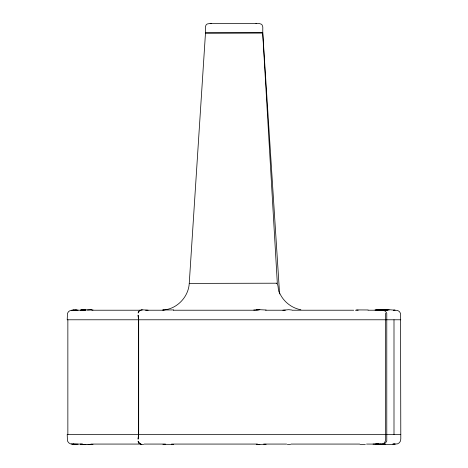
<?xml version="1.0" encoding="UTF-8"?>
<svg xmlns="http://www.w3.org/2000/svg" width="468" height="468" viewBox="0 0 468 468"><rect width="100%" height="100%" fill="white"/><g stroke="black" fill="none" stroke-linecap="round" stroke-linejoin="round"><path stroke-width="0.7" d="M379.975 444.068L389.101 444.588L397.566 443.851L399.391 442.728L400.538 440.92L400.801 438.814L400.538 313.367L399.391 311.559L397.566 310.43L389.101 309.693L380.642 310.173M262.355 32.778L262.77 32.772L205.487 32.971L189.248 283.386C188.487 297.157 176.682 309.383 162.811 310.027M384.187 442.921L385.398 441.096L385.679 438.937L385.398 313.191M255.961 23.616L259.231 23.47L261.349 24.219A3.071 3.071 0 0 1 262.115 25.009L262.712 26.612A7.155 7.155 0 0 1 262.794 27.413L262.805 27.805A20.697 20.697 0 0 1 262.794 28.601L262.764 32.959L279.601 293.98M256.47 23.4L210.185 23.4L207.125 24.026L206.049 25.009L205.452 26.612L205.487 32.971M380.771 444.307L376.6 444.6M87.428 309.962L91.599 309.687M76.424 309.746L70.422 310.436L68.597 311.565L67.462 313.373L67.216 319.779L400.789 319.779M139.376 310.325L142.371 309.991M282.836 310.22L288.657 309.693L291.886 310.003M71.446 310.296L73.692 310.085M259.143 309.74L256.242 310.009L259.851 309.693L266.122 310.015M266.122 444.272L256.879 444.401M82.216 309.951L93.003 309.962M162.917 309.974L173.692 309.921M259.851 309.693L253.732 310.027M93.003 444.325L85.977 444.588L80.473 444.179L85.977 444.588L82.216 444.337M173.692 444.36L162.917 444.313M356.534 309.921L368.076 309.968M375.008 309.968L381.993 309.693L389.177 310.056M365.338 444.506L360.126 444.559M78.103 310.085L72.967 310.22L81.233 310.22M290.482 444.547L287.352 444.506M141.354 309.728L148.104 310.22M376.108 310.22L380.285 310.167L375.248 310.22L379.027 310.22L376.471 310.202M381.759 444.068L383.859 443.799A4.206 4.206 0 0 0 385 443.219L386.205 442.014A4.206 4.206 0 0 0 386.779 440.874L386.779 313.414A4.206 4.206 0 0 0 386.205 312.267L385 311.062A4.206 4.206 0 0 0 383.859 310.489L381.759 310.22M376.471 444.085L379.027 444.068L373.037 444.068M276.728 283.204C278.922 284.772 277.483 290.844 279.77 293.29C283.661 301.772 291.687 308.061 300.865 309.769M262.759 32.959L205.587 32.976M91.839 310.22L141.149 310.22M145.577 310.22L163.97 310.22M173.353 310.22L255.651 310.22M265.596 310.22L285.345 310.22M292.213 310.22L353.714 310.22M355.434 310.22L358.178 310.22M368.076 310.22L379.027 310.22M380.689 310.22L383.561 310.22M393.664 310.22L395.039 310.22L393.67 310.196M400.789 434.509L67.205 434.509L67.462 440.914L68.597 442.722L70.422 443.851L76.424 444.541M82.713 444.068L72.967 444.068L78.103 444.196M90.897 444.068L141.149 444.068M144.144 444.068L165.479 444.068M171.51 444.068L257.593 444.068M263.659 444.068L286.632 444.068M290.997 444.068L359.693 444.068M366.555 444.068L380.285 444.12L375.248 444.068M380.156 444.068L385.386 444.068M189.4 283.392L277.319 283.199L262.688 32.772M376.6 309.687L380.771 309.98M91.599 444.6L87.978 444.401M143.565 444.6L141.354 444.559L138.891 443.026L140.909 444.343M381.993 444.588L375.664 444.354M85.468 310.044L83.444 309.962L84.755 310.032M381.993 309.693L387.533 310.056L383.754 309.74M81.333 309.769L85.357 310.038M259.851 444.588L256.242 444.278L259.143 444.547M71.446 443.992L73.692 444.202M210.185 23.4L211.407 23.652M139.154 443.266L138.054 441.189L139.511 443.512M393.998 319.779L393.998 434.509M67.854 319.779L67.854 434.509M138.686 405.358L138.686 434.509L138.107 439.154L138.487 434.509L138.487 319.779L138.107 315.134L138.686 319.779L138.686 405.358M138.165 312.881L139.154 311.021L138.165 312.881M84.217 309.746L80.473 310.103L85.977 309.699L84.217 309.746M395.039 444.068L392.985 444.103L395.039 444.068"/></g></svg>
